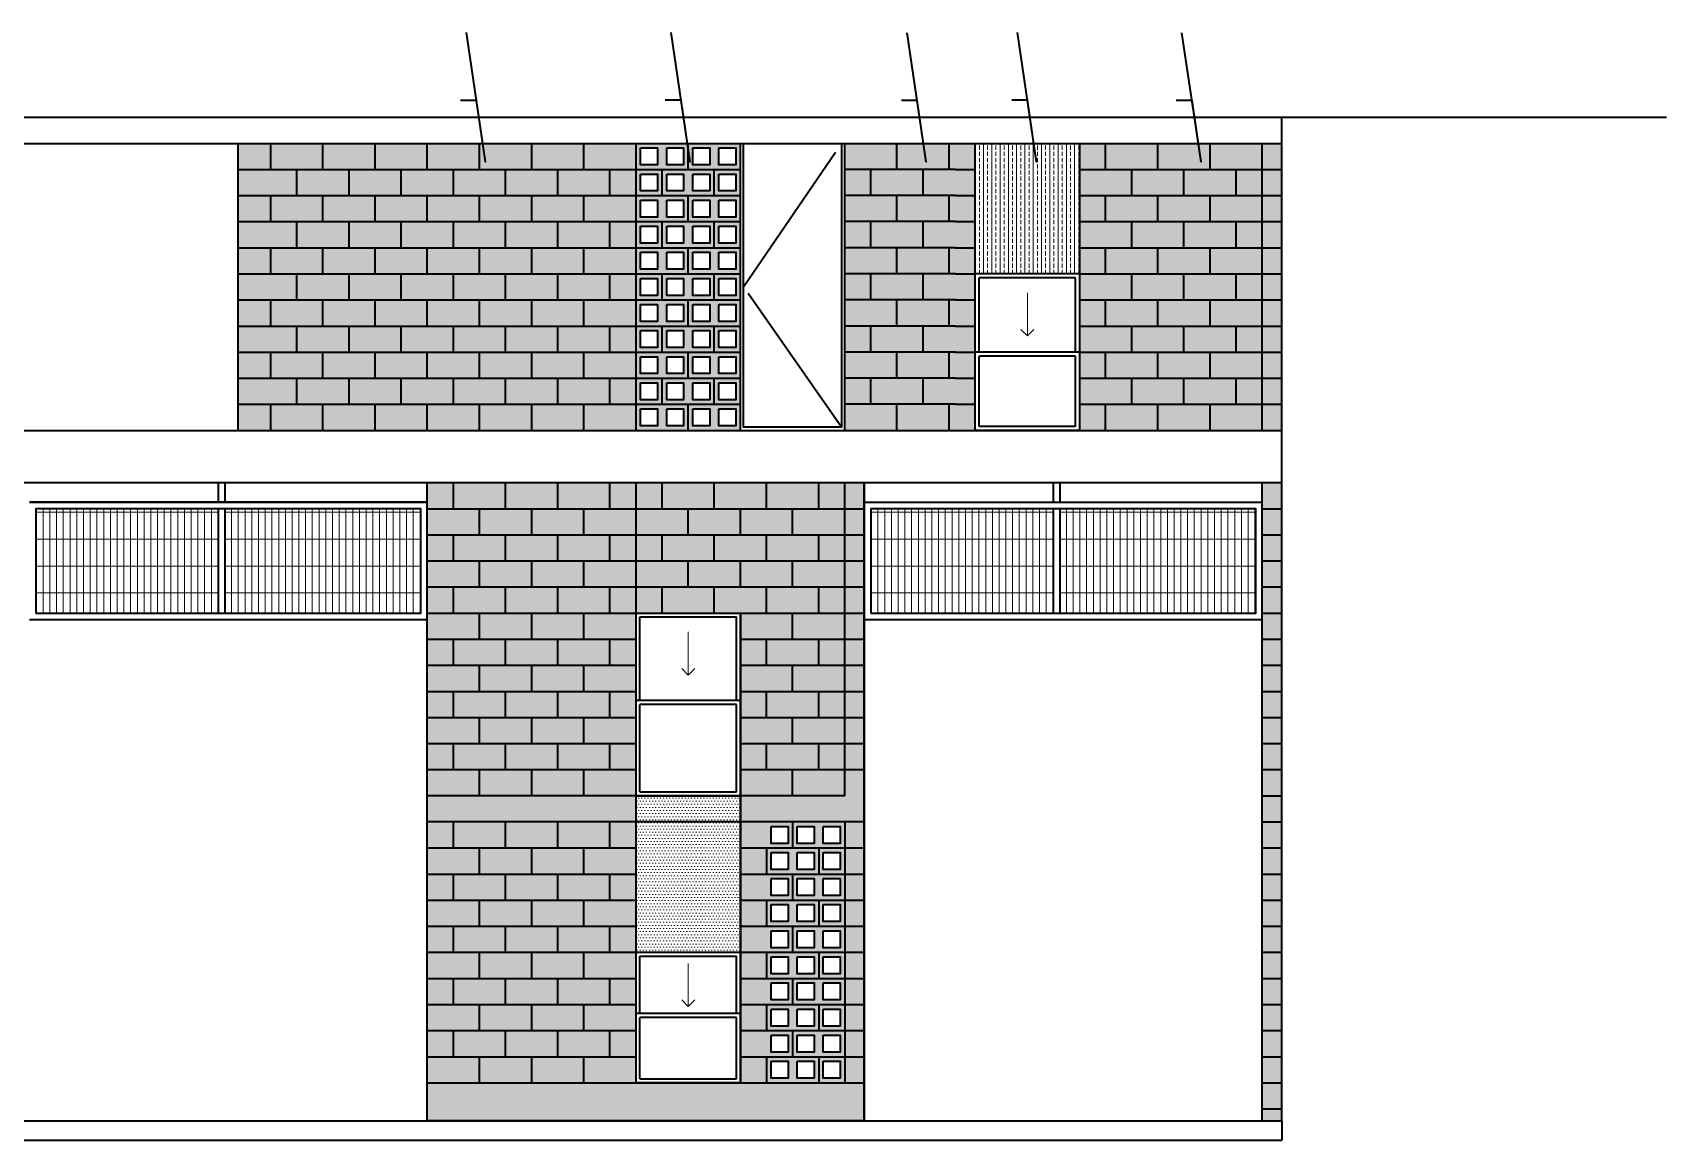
# Model space of a CAD drawing. Header units: metres. Extents: x -255 to -21, y -639 to -244.
# Drawn here: x -33.77 to -21.25, y -267.94 to -259.45 of the extents above; entities that cross this region are included whole.
import ezdxf

# ---------------------------------------------------------------- set-up
doc = ezdxf.new("R2010")
doc.units = ezdxf.units.M
doc.header["$LTSCALE"] = 5
doc.header["$MEASUREMENT"] = 0
doc.linetypes.add('HIDDEN', pattern=[0.375, 0.25, -0.125])
doc.layers.get('0').update_dxf_attribs({"color": 30})
for name, color, linetype, lineweight in [('A-ANNO-NOTE', 7, 'Continuous', 35), ('A-ELEV-MBE1', 7, 'Continuous', 35), ('A-ELEV-OVHD', 3, 'HIDDEN', 18), ('A-ELEV-PATT', 8, 'Continuous', 18), ('A-SECT-MCUT', 7, 'Continuous', 35)]:
    doc.layers.add(name, color=color, linetype=linetype, lineweight=lineweight)
doc.styles.add('E-ROMANS', font='romans.shx', dxfattribs={"width": 0.8})
doc.dimstyles.new('E-0200_TICK_12', dxfattribs={"dimscale": 0.001, "dimtxt": 240, "dimasz": 240, "dimexe": 120, "dimexo": 80, "dimgap": 120, "dimtad": 0, "dimzin": 0, "dimdsep": 46, "dimtxsty": 'E-ROMANS', "dimblk": 'OBLIQUE', "dimcen": 120, "dimclrd": 256, "dimclre": 256, "dimclrt": 256, "dimadec": 0, "dimazin": 0, "dimtfac": 1, "dimtmove": 1, "dimatfit": 3, "dimldrblk": 'OPEN90', "dimfxl": 1, "dimtfill": 1, "dimtolj": 1, "dimtzin": 0, "dimlwd": -1, "dimarcsym": 0})
pattern_1 = [(270, (6.4, 0), (0.05159375, -9e-18), []), (0, (6.4, 0), (5e-17, 0.206375), [])]
pattern_2 = [(270, (12.8, 0), (0.05159375, -9e-18), []), (0, (12.8, 0), (5e-17, 0.206375), [])]
pattern_3 = [(180, (0, 0), (-0.01984375, -0.0396875), [0, -0.0396875])]

# ---------------------------------------------------------------- blocks, each defined once
blk = doc.blocks.new('_Oblique')
at = {"color": 0, "linetype": 'ByBlock', "lineweight": -2}
blk.add_line((-0.5, -0.5), (0.5, 0.5), dxfattribs=at)

msp = doc.modelspace()

# ---------------------------------------------------------------- hatches: boundary and pattern name
at = {"layer": 'A-ELEV-PATT'}
h = msp.add_hatch(dxfattribs=at)
h.set_pattern_fill('DOTS', color=256, scale=0.025, style=0)
h.set_pattern_definition(pattern_3)
h.paths.add_polyline_path([(-28.343, -262.501), (-28.343, -260.301), (-32.193, -260.301), (-32.193, -262.501)])
h.paths.add_polyline_path([(-29.108, -261.866), (-29.108, -261.736), (-28.978, -261.736), (-28.978, -261.866)], flags=16)
h.paths.add_polyline_path([(-29.108, -261.936), (-28.978, -261.936), (-28.978, -262.066), (-29.108, -262.066)], flags=16)
h.paths.add_polyline_path([(-29.108, -261.666), (-29.108, -261.536), (-28.978, -261.536), (-28.978, -261.666)], flags=16)
h.paths.add_polyline_path([(-29.108, -262.136), (-28.978, -262.136), (-28.978, -262.266), (-29.108, -262.266)], flags=16)
h.paths.add_polyline_path([(-29.108, -261.466), (-29.108, -261.336), (-28.978, -261.336), (-28.978, -261.466)], flags=16)
h.paths.add_polyline_path([(-29.108, -262.336), (-28.978, -262.336), (-28.978, -262.466), (-29.108, -262.466)], flags=16)
h.paths.add_polyline_path([(-28.908, -261.866), (-28.908, -261.736), (-28.778, -261.736), (-28.778, -261.866)], flags=16)
h.paths.add_polyline_path([(-28.908, -261.936), (-28.778, -261.936), (-28.778, -262.066), (-28.908, -262.066)], flags=16)
h.paths.add_polyline_path([(-28.908, -261.666), (-28.908, -261.536), (-28.778, -261.536), (-28.778, -261.666)], flags=16)
h.paths.add_polyline_path([(-29.108, -261.266), (-29.108, -261.136), (-28.978, -261.136), (-28.978, -261.266)], flags=16)
h.paths.add_polyline_path([(-28.908, -262.136), (-28.778, -262.136), (-28.778, -262.266), (-28.908, -262.266)], flags=16)
h.paths.add_polyline_path([(-28.908, -261.466), (-28.908, -261.336), (-28.778, -261.336), (-28.778, -261.466)], flags=16)
h.paths.add_polyline_path([(-28.908, -262.336), (-28.778, -262.336), (-28.778, -262.466), (-28.908, -262.466)], flags=16)
h.paths.add_polyline_path([(-29.108, -261.066), (-29.108, -260.936), (-28.978, -260.936), (-28.978, -261.066)], flags=16)
h.paths.add_polyline_path([(-28.908, -261.266), (-28.908, -261.136), (-28.778, -261.136), (-28.778, -261.266)], flags=16)
h.paths.add_polyline_path([(-28.708, -261.866), (-28.708, -261.736), (-28.578, -261.736), (-28.578, -261.866)], flags=16)
h.paths.add_polyline_path([(-28.708, -261.936), (-28.578, -261.936), (-28.578, -262.066), (-28.708, -262.066)], flags=16)
h.paths.add_polyline_path([(-28.708, -261.666), (-28.708, -261.536), (-28.578, -261.536), (-28.578, -261.666)], flags=16)
h.paths.add_polyline_path([(-28.708, -262.136), (-28.578, -262.136), (-28.578, -262.266), (-28.708, -262.266)], flags=16)
h.paths.add_polyline_path([(-28.708, -261.466), (-28.708, -261.336), (-28.578, -261.336), (-28.578, -261.466)], flags=16)
h.paths.add_polyline_path([(-28.708, -262.336), (-28.578, -262.336), (-28.578, -262.466), (-28.708, -262.466)], flags=16)
h.paths.add_polyline_path([(-28.908, -261.066), (-28.908, -260.936), (-28.778, -260.936), (-28.778, -261.066)], flags=16)
h.paths.add_polyline_path([(-29.108, -260.866), (-29.108, -260.736), (-28.978, -260.736), (-28.978, -260.866)], flags=16)
h.paths.add_polyline_path([(-28.708, -261.266), (-28.708, -261.136), (-28.578, -261.136), (-28.578, -261.266)], flags=16)
h.paths.add_polyline_path([(-28.508, -261.866), (-28.508, -261.736), (-28.378, -261.736), (-28.378, -261.866)], flags=16)
h.paths.add_polyline_path([(-28.508, -261.936), (-28.378, -261.936), (-28.378, -262.066), (-28.508, -262.066)], flags=16)
h.paths.add_polyline_path([(-28.508, -261.666), (-28.508, -261.536), (-28.378, -261.536), (-28.378, -261.666)], flags=16)
h.paths.add_polyline_path([(-28.508, -262.136), (-28.378, -262.136), (-28.378, -262.266), (-28.508, -262.266)], flags=16)
h.paths.add_polyline_path([(-28.908, -260.866), (-28.908, -260.736), (-28.778, -260.736), (-28.778, -260.866)], flags=16)
h.paths.add_polyline_path([(-28.508, -261.466), (-28.508, -261.336), (-28.378, -261.336), (-28.378, -261.466)], flags=16)
h.paths.add_polyline_path([(-28.708, -261.066), (-28.708, -260.936), (-28.578, -260.936), (-28.578, -261.066)], flags=16)
h.paths.add_polyline_path([(-28.508, -262.336), (-28.378, -262.336), (-28.378, -262.466), (-28.508, -262.466)], flags=16)
h.paths.add_polyline_path([(-29.108, -260.666), (-29.108, -260.536), (-28.978, -260.536), (-28.978, -260.666)], flags=16)
h.paths.add_polyline_path([(-28.508, -261.266), (-28.508, -261.136), (-28.378, -261.136), (-28.378, -261.266)], flags=16)
h.paths.add_polyline_path([(-28.708, -260.866), (-28.708, -260.736), (-28.578, -260.736), (-28.578, -260.866)], flags=16)
h.paths.add_polyline_path([(-28.908, -260.666), (-28.908, -260.536), (-28.778, -260.536), (-28.778, -260.666)], flags=16)
h.paths.add_polyline_path([(-28.508, -261.066), (-28.508, -260.936), (-28.378, -260.936), (-28.378, -261.066)], flags=16)
h.paths.add_polyline_path([(-29.108, -260.466), (-29.108, -260.336), (-28.978, -260.336), (-28.978, -260.466)], flags=16)
h.paths.add_polyline_path([(-28.708, -260.666), (-28.708, -260.536), (-28.578, -260.536), (-28.578, -260.666)], flags=16)
h.paths.add_polyline_path([(-28.508, -260.866), (-28.508, -260.736), (-28.378, -260.736), (-28.378, -260.866)], flags=16)
h.paths.add_polyline_path([(-28.908, -260.466), (-28.908, -260.336), (-28.778, -260.336), (-28.778, -260.466)], flags=16)
h.paths.add_polyline_path([(-28.508, -260.666), (-28.508, -260.536), (-28.378, -260.536), (-28.378, -260.666)], flags=16)
h.paths.add_polyline_path([(-28.708, -260.466), (-28.708, -260.336), (-28.578, -260.336), (-28.578, -260.466)], flags=16)
h.paths.add_polyline_path([(-28.508, -260.466), (-28.508, -260.336), (-28.378, -260.336), (-28.378, -260.466)], flags=16)
h = msp.add_hatch(dxfattribs=at)
h.set_pattern_fill('DOTS', color=256, scale=0.025, style=0)
h.set_pattern_definition(pattern_3)
h.paths.add_polyline_path([(-25.743, -262.501), (-24.193, -262.501), (-24.193, -260.301), (-25.743, -260.301)])
h.paths.add_polyline_path([(-27.543, -262.501), (-26.543, -262.501), (-26.543, -260.301), (-27.543, -260.301)])
h = msp.add_hatch(dxfattribs=at)
h.set_pattern_fill('BRASS', color=256, scale=0.01, angle=90, style=0)
h.set_pattern_definition([(270, (0, 0), (0.0635, -1e-17), []), (270, (0.03175, -6e-18), (0.0635, -1e-17), [0.03175, -0.015875])])
h.paths.add_polyline_path([(-26.543, -261.301), (-25.743, -261.301), (-25.743, -260.301), (-26.543, -260.301)])
h = msp.add_hatch(dxfattribs=at)
h.set_pattern_fill('DOTS', color=256, scale=0.025, style=0)
h.set_pattern_definition(pattern_3)
h.paths.add_polyline_path([(-30.743, -267.792), (-27.393, -267.792), (-27.393, -262.901), (-30.743, -262.901)])
h.paths.add_polyline_path([(-29.143, -263.901), (-28.343, -263.901), (-28.343, -267.501), (-29.143, -267.501)], flags=16)
h.paths.add_polyline_path([(-28.108, -265.736), (-27.978, -265.736), (-27.978, -265.866), (-28.108, -265.866)], flags=16)
h.paths.add_polyline_path([(-28.108, -265.666), (-28.108, -265.536), (-27.978, -265.536), (-27.978, -265.666)], flags=16)
h.paths.add_polyline_path([(-28.108, -265.936), (-27.978, -265.936), (-27.978, -266.066), (-28.108, -266.066)], flags=16)
h.paths.add_polyline_path([(-28.108, -266.136), (-27.978, -266.136), (-27.978, -266.266), (-28.108, -266.266)], flags=16)
h.paths.add_polyline_path([(-28.108, -266.336), (-27.978, -266.336), (-27.978, -266.466), (-28.108, -266.466)], flags=16)
h.paths.add_polyline_path([(-28.108, -266.536), (-27.978, -266.536), (-27.978, -266.666), (-28.108, -266.666)], flags=16)
h.paths.add_polyline_path([(-27.908, -265.736), (-27.778, -265.736), (-27.778, -265.866), (-27.908, -265.866)], flags=16)
h.paths.add_polyline_path([(-27.908, -265.666), (-27.908, -265.536), (-27.778, -265.536), (-27.778, -265.666)], flags=16)
h.paths.add_polyline_path([(-27.908, -265.936), (-27.778, -265.936), (-27.778, -266.066), (-27.908, -266.066)], flags=16)
h.paths.add_polyline_path([(-27.908, -266.136), (-27.778, -266.136), (-27.778, -266.266), (-27.908, -266.266)], flags=16)
h.paths.add_polyline_path([(-28.108, -266.736), (-27.978, -266.736), (-27.978, -266.866), (-28.108, -266.866)], flags=16)
h.paths.add_polyline_path([(-27.908, -266.336), (-27.778, -266.336), (-27.778, -266.466), (-27.908, -266.466)], flags=16)
h.paths.add_polyline_path([(-27.908, -266.536), (-27.778, -266.536), (-27.778, -266.666), (-27.908, -266.666)], flags=16)
h.paths.add_polyline_path([(-28.108, -266.936), (-27.978, -266.936), (-27.978, -267.066), (-28.108, -267.066)], flags=16)
h.paths.add_polyline_path([(-27.708, -265.736), (-27.578, -265.736), (-27.578, -265.866), (-27.708, -265.866)], flags=16)
h.paths.add_polyline_path([(-27.708, -265.666), (-27.708, -265.536), (-27.578, -265.536), (-27.578, -265.666)], flags=16)
h.paths.add_polyline_path([(-27.708, -265.936), (-27.578, -265.936), (-27.578, -266.066), (-27.708, -266.066)], flags=16)
h.paths.add_polyline_path([(-27.908, -266.736), (-27.778, -266.736), (-27.778, -266.866), (-27.908, -266.866)], flags=16)
h.paths.add_polyline_path([(-27.708, -266.136), (-27.578, -266.136), (-27.578, -266.266), (-27.708, -266.266)], flags=16)
h.paths.add_polyline_path([(-28.108, -267.136), (-27.978, -267.136), (-27.978, -267.266), (-28.108, -267.266)], flags=16)
h.paths.add_polyline_path([(-27.708, -266.336), (-27.578, -266.336), (-27.578, -266.466), (-27.708, -266.466)], flags=16)
h.paths.add_polyline_path([(-27.908, -266.936), (-27.778, -266.936), (-27.778, -267.066), (-27.908, -267.066)], flags=16)
h.paths.add_polyline_path([(-27.708, -266.536), (-27.578, -266.536), (-27.578, -266.666), (-27.708, -266.666)], flags=16)
h.paths.add_polyline_path([(-28.108, -267.336), (-27.978, -267.336), (-27.978, -267.466), (-28.108, -267.466)], flags=16)
h.paths.add_polyline_path([(-27.708, -266.736), (-27.578, -266.736), (-27.578, -266.866), (-27.708, -266.866)], flags=16)
h.paths.add_polyline_path([(-27.908, -267.136), (-27.778, -267.136), (-27.778, -267.266), (-27.908, -267.266)], flags=16)
h.paths.add_polyline_path([(-27.708, -266.936), (-27.578, -266.936), (-27.578, -267.066), (-27.708, -267.066)], flags=16)
h.paths.add_polyline_path([(-27.908, -267.336), (-27.778, -267.336), (-27.778, -267.466), (-27.908, -267.466)], flags=16)
h.paths.add_polyline_path([(-27.708, -267.136), (-27.578, -267.136), (-27.578, -267.266), (-27.708, -267.266)], flags=16)
h.paths.add_polyline_path([(-27.708, -267.336), (-27.578, -267.336), (-27.578, -267.466), (-27.708, -267.466)], flags=16)
h = msp.add_hatch(dxfattribs=at)
h.set_pattern_fill('DOTS', color=256, scale=0.025, style=0)
h.set_pattern_definition(pattern_3)
h.paths.add_polyline_path([(-24.343, -267.501), (-24.193, -267.501), (-24.193, -262.901), (-24.343, -262.901)])
h.paths.add_polyline_path([(-24.343, -267.792), (-24.193, -267.792), (-24.193, -267.501), (-24.343, -267.501)])
h = msp.add_hatch(dxfattribs=at)
h.set_pattern_fill('GRATE', color=256, scale=0.065, angle=90, style=0)
h.set_pattern_definition(pattern_1)
h.paths.add_polyline_path([(-33.743, -263.901), (-32.343, -263.901), (-32.343, -263.101), (-33.743, -263.101)])
h = msp.add_hatch(dxfattribs=at)
h.set_pattern_fill('GRATE', color=256, scale=0.065, angle=90, style=0)
h.set_pattern_definition(pattern_1)
h.paths.add_polyline_path([(-30.793, -263.101), (-32.293, -263.101), (-32.293, -263.901), (-30.793, -263.901)])
h = msp.add_hatch(dxfattribs=at)
h.set_pattern_fill('GRATE', color=256, scale=0.065, angle=90, style=0)
h.set_pattern_definition(pattern_2)
h.paths.add_polyline_path([(-27.343, -263.901), (-25.943, -263.901), (-25.943, -263.101), (-27.343, -263.101)])
h = msp.add_hatch(dxfattribs=at)
h.set_pattern_fill('GRATE', color=256, scale=0.065, angle=90, style=0)
h.set_pattern_definition(pattern_2)
h.paths.add_polyline_path([(-24.393, -263.101), (-25.893, -263.101), (-25.893, -263.901), (-24.393, -263.901)])
h = msp.add_hatch(dxfattribs=at)
h.set_pattern_fill('DOTS', color=256, scale=0.015, style=0)
h.set_pattern_definition([(180, (0, 0), (-0.01190625, -0.0238125), [0, -0.0238125])])
h.paths.add_polyline_path([(-29.143, -266.501), (-28.343, -266.501), (-28.343, -265.301), (-29.143, -265.301)])

# ---------------------------------------------------------------- linework, layer by layer
at = {"layer": 'A-ELEV-MBE1'}
for p, q in [((-24.193, -267.792), (-24.193, -260.101)), ((-37.143, -260.301), (-24.193, -260.301)), ((-32.193, -262.501), (-32.193, -260.301)), ((-31.943, -260.501), (-31.943, -260.301)), ((-31.543, -260.501), (-31.543, -260.301)), ((-31.143, -260.501), (-31.143, -260.301)), ((-30.743, -260.501), (-30.743, -260.301)), ((-30.343, -260.501), (-30.343, -260.301)), ((-29.943, -260.501), (-29.943, -260.301)), ((-29.543, -260.501), (-29.543, -260.301)), ((-29.143, -262.501), (-29.143, -260.301)), ((-29.143, -260.501), (-29.143, -260.301)), ((-28.743, -260.501), (-28.743, -260.301)), ((-28.343, -262.501), (-28.343, -260.301)), ((-27.543, -262.501), (-27.543, -260.301)), ((-27.143, -260.501), (-27.143, -260.301)), ((-26.743, -260.501), (-26.743, -260.301)), ((-26.543, -262.501), (-26.543, -260.301)), ((-26.543, -262.501), (-26.543, -260.301)), ((-25.743, -260.301), (-25.743, -262.501)), ((-25.543, -260.501), (-25.543, -260.301)), ((-25.143, -260.501), (-25.143, -260.301)), ((-24.743, -260.501), (-24.743, -260.301)), ((-24.343, -262.501), (-24.343, -260.301)), ((-32.193, -260.501), (-29.143, -260.501)), ((-31.743, -260.701), (-31.743, -260.501)), ((-31.343, -260.701), (-31.343, -260.501)), ((-30.943, -260.701), (-30.943, -260.501)), ((-30.543, -260.701), (-30.543, -260.501)), ((-30.143, -260.701), (-30.143, -260.501)), ((-29.743, -260.701), (-29.743, -260.501)), ((-29.343, -260.701), (-29.343, -260.501)), ((-29.143, -260.501), (-28.343, -260.501)), ((-28.943, -260.701), (-28.943, -260.501)), ((-28.543, -260.701), (-28.543, -260.501)), ((-26.693, -260.501), (-27.543, -260.501)), ((-27.343, -260.701), (-27.343, -260.501)), ((-26.943, -260.701), (-26.943, -260.501)), ((-26.693, -260.501), (-26.543, -260.501)), ((-25.743, -260.501), (-24.193, -260.501)), ((-25.343, -260.701), (-25.343, -260.501)), ((-24.943, -260.701), (-24.943, -260.501)), ((-24.543, -260.701), (-24.543, -260.501)), ((-32.193, -260.701), (-29.143, -260.701)), ((-31.943, -260.901), (-31.943, -260.701)), ((-31.543, -260.901), (-31.543, -260.701)), ((-31.143, -260.901), (-31.143, -260.701)), ((-30.743, -260.901), (-30.743, -260.701)), ((-30.343, -260.901), (-30.343, -260.701)), ((-29.943, -260.901), (-29.943, -260.701)), ((-29.543, -260.901), (-29.543, -260.701)), ((-29.143, -260.701), (-28.343, -260.701)), ((-29.143, -260.901), (-29.143, -260.701)), ((-28.743, -260.901), (-28.743, -260.701)), ((-26.693, -260.701), (-27.543, -260.701)), ((-27.143, -260.901), (-27.143, -260.701)), ((-26.743, -260.901), (-26.743, -260.701)), ((-26.693, -260.701), (-26.543, -260.701)), ((-25.743, -260.701), (-24.193, -260.701)), ((-25.543, -260.901), (-25.543, -260.701)), ((-25.143, -260.901), (-25.143, -260.701)), ((-24.743, -260.901), (-24.743, -260.701)), ((-32.193, -260.901), (-29.143, -260.901)), ((-31.743, -261.101), (-31.743, -260.901)), ((-31.343, -261.101), (-31.343, -260.901)), ((-30.943, -261.101), (-30.943, -260.901)), ((-30.543, -261.101), (-30.543, -260.901)), ((-30.143, -261.101), (-30.143, -260.901)), ((-29.743, -261.101), (-29.743, -260.901)), ((-29.343, -261.101), (-29.343, -260.901)), ((-29.143, -260.901), (-28.343, -260.901)), ((-28.943, -261.101), (-28.943, -260.901)), ((-28.543, -261.101), (-28.543, -260.901)), ((-26.693, -260.901), (-27.543, -260.901)), ((-27.343, -261.101), (-27.343, -260.901)), ((-26.943, -261.101), (-26.943, -260.901)), ((-26.693, -260.901), (-26.543, -260.901)), ((-25.743, -260.901), (-24.193, -260.901)), ((-25.343, -261.101), (-25.343, -260.901)), ((-24.943, -261.101), (-24.943, -260.901)), ((-24.543, -261.101), (-24.543, -260.901)), ((-32.193, -261.101), (-29.143, -261.101)), ((-31.943, -261.301), (-31.943, -261.101)), ((-31.543, -261.301), (-31.543, -261.101)), ((-31.143, -261.301), (-31.143, -261.101)), ((-30.743, -261.301), (-30.743, -261.101)), ((-30.343, -261.301), (-30.343, -261.101)), ((-29.943, -261.301), (-29.943, -261.101)), ((-29.543, -261.301), (-29.543, -261.101)), ((-29.143, -261.101), (-28.343, -261.101)), ((-29.143, -261.301), (-29.143, -261.101)), ((-28.743, -261.301), (-28.743, -261.101)), ((-26.693, -261.101), (-27.543, -261.101)), ((-27.143, -261.301), (-27.143, -261.101)), ((-26.743, -261.301), (-26.743, -261.101)), ((-26.693, -261.101), (-26.543, -261.101)), ((-25.743, -261.101), (-24.193, -261.101)), ((-25.543, -261.301), (-25.543, -261.101)), ((-25.143, -261.301), (-25.143, -261.101)), ((-24.743, -261.301), (-24.743, -261.101)), ((-32.193, -261.301), (-29.143, -261.301)), ((-31.743, -261.501), (-31.743, -261.301)), ((-31.343, -261.501), (-31.343, -261.301)), ((-30.943, -261.501), (-30.943, -261.301)), ((-30.543, -261.501), (-30.543, -261.301)), ((-30.143, -261.501), (-30.143, -261.301)), ((-29.743, -261.501), (-29.743, -261.301)), ((-29.343, -261.501), (-29.343, -261.301)), ((-29.143, -261.301), (-28.343, -261.301)), ((-28.943, -261.501), (-28.943, -261.301)), ((-28.543, -261.501), (-28.543, -261.301)), ((-26.693, -261.301), (-27.543, -261.301)), ((-27.343, -261.501), (-27.343, -261.301)), ((-26.943, -261.501), (-26.943, -261.301)), ((-26.693, -261.301), (-26.543, -261.301)), ((-25.743, -261.301), (-26.543, -261.301)), ((-25.773, -261.331), (-26.513, -261.331)), ((-26.513, -261.901), (-26.513, -261.331)), ((-25.773, -261.901), (-25.773, -261.331)), ((-25.743, -261.301), (-24.193, -261.301)), ((-25.343, -261.501), (-25.343, -261.301)), ((-24.943, -261.501), (-24.943, -261.301)), ((-24.543, -261.501), (-24.543, -261.301)), ((-32.193, -261.501), (-29.143, -261.501)), ((-31.943, -261.701), (-31.943, -261.501)), ((-31.543, -261.701), (-31.543, -261.501)), ((-31.143, -261.701), (-31.143, -261.501)), ((-30.743, -261.701), (-30.743, -261.501)), ((-30.343, -261.701), (-30.343, -261.501)), ((-29.943, -261.701), (-29.943, -261.501)), ((-29.543, -261.701), (-29.543, -261.501)), ((-29.143, -261.501), (-28.343, -261.501)), ((-29.143, -261.701), (-29.143, -261.501)), ((-28.743, -261.701), (-28.743, -261.501)), ((-26.693, -261.501), (-27.543, -261.501)), ((-27.143, -261.701), (-27.143, -261.501)), ((-26.743, -261.701), (-26.743, -261.501)), ((-26.693, -261.501), (-26.543, -261.501)), ((-25.743, -261.501), (-24.193, -261.501)), ((-25.543, -261.701), (-25.543, -261.501)), ((-25.143, -261.701), (-25.143, -261.501)), ((-24.743, -261.701), (-24.743, -261.501)), ((-32.193, -261.701), (-29.143, -261.701)), ((-31.743, -261.901), (-31.743, -261.701)), ((-31.343, -261.901), (-31.343, -261.701)), ((-30.943, -261.901), (-30.943, -261.701)), ((-30.543, -261.901), (-30.543, -261.701)), ((-30.143, -261.901), (-30.143, -261.701)), ((-29.743, -261.901), (-29.743, -261.701)), ((-29.343, -261.901), (-29.343, -261.701)), ((-29.143, -261.701), (-28.343, -261.701)), ((-28.943, -261.901), (-28.943, -261.701)), ((-28.543, -261.901), (-28.543, -261.701)), ((-26.693, -261.701), (-27.543, -261.701)), ((-27.343, -261.901), (-27.343, -261.701)), ((-26.943, -261.901), (-26.943, -261.701)), ((-26.693, -261.701), (-26.543, -261.701)), ((-25.743, -261.701), (-24.193, -261.701)), ((-25.343, -261.901), (-25.343, -261.701)), ((-24.943, -261.901), (-24.943, -261.701)), ((-24.543, -261.901), (-24.543, -261.701)), ((-32.193, -261.901), (-29.143, -261.901)), ((-31.943, -262.101), (-31.943, -261.901)), ((-31.543, -262.101), (-31.543, -261.901)), ((-31.143, -262.101), (-31.143, -261.901)), ((-30.743, -262.101), (-30.743, -261.901)), ((-30.343, -262.101), (-30.343, -261.901)), ((-29.943, -262.101), (-29.943, -261.901)), ((-29.543, -262.101), (-29.543, -261.901)), ((-29.143, -261.901), (-28.343, -261.901)), ((-29.143, -262.101), (-29.143, -261.901)), ((-28.743, -262.101), (-28.743, -261.901)), ((-26.693, -261.901), (-27.543, -261.901)), ((-27.143, -262.101), (-27.143, -261.901)), ((-26.743, -262.101), (-26.743, -261.901)), ((-26.693, -261.901), (-26.543, -261.901)), ((-26.513, -262.471), (-26.513, -261.931)), ((-25.773, -262.471), (-25.773, -261.931)), ((-25.743, -261.901), (-24.193, -261.901)), ((-25.543, -262.101), (-25.543, -261.901)), ((-25.143, -262.101), (-25.143, -261.901)), ((-24.743, -262.101), (-24.743, -261.901)), ((-32.193, -262.101), (-29.143, -262.101)), ((-31.743, -262.301), (-31.743, -262.101)), ((-31.343, -262.301), (-31.343, -262.101)), ((-30.943, -262.301), (-30.943, -262.101)), ((-30.543, -262.301), (-30.543, -262.101)), ((-30.143, -262.301), (-30.143, -262.101)), ((-29.743, -262.301), (-29.743, -262.101)), ((-29.343, -262.301), (-29.343, -262.101)), ((-29.143, -262.101), (-28.343, -262.101)), ((-28.943, -262.301), (-28.943, -262.101)), ((-28.543, -262.301), (-28.543, -262.101)), ((-26.693, -262.101), (-27.543, -262.101)), ((-27.343, -262.301), (-27.343, -262.101)), ((-26.943, -262.301), (-26.943, -262.101)), ((-26.693, -262.101), (-26.543, -262.101)), ((-25.743, -262.101), (-24.193, -262.101)), ((-25.343, -262.301), (-25.343, -262.101)), ((-24.943, -262.301), (-24.943, -262.101)), ((-24.543, -262.301), (-24.543, -262.101)), ((-32.193, -262.301), (-29.143, -262.301)), ((-31.943, -262.501), (-31.943, -262.301)), ((-31.543, -262.501), (-31.543, -262.301)), ((-31.143, -262.501), (-31.143, -262.301)), ((-30.743, -262.501), (-30.743, -262.301)), ((-30.343, -262.501), (-30.343, -262.301)), ((-29.943, -262.501), (-29.943, -262.301)), ((-29.543, -262.501), (-29.543, -262.301)), ((-29.143, -262.301), (-28.343, -262.301)), ((-29.143, -262.501), (-29.143, -262.301)), ((-28.743, -262.501), (-28.743, -262.301)), ((-26.693, -262.301), (-27.543, -262.301)), ((-27.143, -262.501), (-27.143, -262.301)), ((-26.743, -262.501), (-26.743, -262.301)), ((-26.693, -262.301), (-26.543, -262.301)), ((-25.743, -262.301), (-24.193, -262.301)), ((-25.543, -262.501), (-25.543, -262.301)), ((-25.143, -262.501), (-25.143, -262.301)), ((-24.743, -262.501), (-24.743, -262.301)), ((-25.773, -262.471), (-26.513, -262.471)), ((-37.143, -262.501), (-24.193, -262.501)), ((-25.743, -262.501), (-26.539, -262.501)), ((-37.143, -262.901), (-30.743, -262.901)), ((-30.743, -262.901), (-24.193, -262.901)), ((-30.743, -267.792), (-30.743, -262.901)), ((-30.543, -263.101), (-30.543, -262.901)), ((-30.143, -263.101), (-30.143, -262.901)), ((-29.743, -263.101), (-29.743, -262.901)), ((-29.343, -263.101), (-29.343, -262.901)), ((-29.143, -263.901), (-29.143, -262.901)), ((-28.943, -263.101), (-28.943, -262.901)), ((-28.543, -263.101), (-28.543, -262.901)), ((-28.143, -263.101), (-28.143, -262.901)), ((-27.743, -263.101), (-27.743, -262.901)), ((-27.543, -265.101), (-27.543, -262.901)), ((-27.393, -267.792), (-27.393, -262.901)), ((-24.343, -267.792), (-24.343, -262.901)), ((-33.793, -263.051), (-30.743, -263.051)), ((-30.743, -263.051), (-33.793, -263.051)), ((-30.743, -263.101), (-29.143, -263.101)), ((-30.343, -263.301), (-30.343, -263.101)), ((-29.943, -263.301), (-29.943, -263.101)), ((-29.543, -263.301), (-29.543, -263.101)), ((-29.143, -263.101), (-27.543, -263.101)), ((-28.743, -263.301), (-28.743, -263.101)), ((-28.343, -263.301), (-28.343, -263.101)), ((-27.943, -263.301), (-27.943, -263.101)), ((-27.543, -263.101), (-27.393, -263.101)), ((-27.393, -263.051), (-24.343, -263.051)), ((-24.343, -263.101), (-24.193, -263.101)), ((-30.743, -263.301), (-29.143, -263.301)), ((-30.543, -263.501), (-30.543, -263.301)), ((-30.143, -263.501), (-30.143, -263.301)), ((-29.743, -263.501), (-29.743, -263.301)), ((-29.343, -263.501), (-29.343, -263.301)), ((-29.143, -263.301), (-27.543, -263.301)), ((-28.943, -263.501), (-28.943, -263.301)), ((-28.543, -263.501), (-28.543, -263.301)), ((-28.143, -263.501), (-28.143, -263.301)), ((-27.743, -263.501), (-27.743, -263.301)), ((-27.543, -263.301), (-27.393, -263.301)), ((-24.343, -263.301), (-24.193, -263.301)), ((-30.743, -263.501), (-29.143, -263.501)), ((-30.343, -263.701), (-30.343, -263.501)), ((-29.943, -263.701), (-29.943, -263.501)), ((-29.543, -263.701), (-29.543, -263.501)), ((-29.143, -263.501), (-27.543, -263.501)), ((-28.743, -263.701), (-28.743, -263.501)), ((-28.343, -263.701), (-28.343, -263.501)), ((-27.943, -263.701), (-27.943, -263.501)), ((-27.543, -263.501), (-27.393, -263.501)), ((-24.343, -263.501), (-24.193, -263.501)), ((-30.743, -263.701), (-29.143, -263.701)), ((-30.543, -263.901), (-30.543, -263.701)), ((-30.143, -263.901), (-30.143, -263.701)), ((-29.743, -263.901), (-29.743, -263.701)), ((-29.343, -263.901), (-29.343, -263.701)), ((-29.143, -263.701), (-27.543, -263.701)), ((-28.943, -263.901), (-28.943, -263.701)), ((-28.543, -263.901), (-28.543, -263.701)), ((-28.143, -263.901), (-28.143, -263.701)), ((-27.743, -263.901), (-27.743, -263.701)), ((-27.543, -263.701), (-27.393, -263.701)), ((-24.343, -263.701), (-24.193, -263.701)), ((-33.793, -263.951), (-30.743, -263.951)), ((-30.743, -263.901), (-29.143, -263.901)), ((-30.343, -264.101), (-30.343, -263.901)), ((-29.943, -264.101), (-29.943, -263.901)), ((-29.543, -264.101), (-29.543, -263.901)), ((-29.143, -263.901), (-28.343, -263.901)), ((-29.143, -265.301), (-29.143, -263.901)), ((-29.113, -263.931), (-28.373, -263.931)), ((-29.113, -264.571), (-29.113, -263.931)), ((-28.373, -264.571), (-28.373, -263.931)), ((-28.343, -263.901), (-27.543, -263.901)), ((-28.343, -265.301), (-28.343, -263.901)), ((-27.943, -264.101), (-27.943, -263.901)), ((-27.543, -263.901), (-27.393, -263.901)), ((-27.393, -263.951), (-24.343, -263.951)), ((-24.343, -263.901), (-24.193, -263.901)), ((-30.743, -264.101), (-29.143, -264.101)), ((-30.543, -264.301), (-30.543, -264.101)), ((-30.143, -264.301), (-30.143, -264.101)), ((-29.743, -264.301), (-29.743, -264.101)), ((-29.343, -264.301), (-29.343, -264.101)), ((-28.343, -264.101), (-27.543, -264.101)), ((-28.143, -264.301), (-28.143, -264.101)), ((-27.743, -264.301), (-27.743, -264.101)), ((-27.543, -264.101), (-27.393, -264.101)), ((-24.343, -264.101), (-24.193, -264.101)), ((-30.743, -264.301), (-29.143, -264.301)), ((-30.343, -264.501), (-30.343, -264.301)), ((-29.943, -264.501), (-29.943, -264.301)), ((-29.543, -264.501), (-29.543, -264.301)), ((-28.343, -264.301), (-27.543, -264.301)), ((-27.943, -264.501), (-27.943, -264.301)), ((-27.543, -264.301), (-27.393, -264.301)), ((-24.343, -264.301), (-24.193, -264.301)), ((-30.743, -264.501), (-29.143, -264.501)), ((-30.543, -264.701), (-30.543, -264.501)), ((-30.143, -264.701), (-30.143, -264.501)), ((-29.743, -264.701), (-29.743, -264.501)), ((-29.343, -264.701), (-29.343, -264.501)), ((-29.113, -265.271), (-29.113, -264.601)), ((-28.373, -265.271), (-28.373, -264.601)), ((-28.343, -264.501), (-27.543, -264.501)), ((-28.143, -264.701), (-28.143, -264.501)), ((-27.743, -264.701), (-27.743, -264.501)), ((-27.543, -264.501), (-27.393, -264.501)), ((-24.343, -264.501), (-24.193, -264.501)), ((-30.743, -264.701), (-29.143, -264.701)), ((-30.343, -264.901), (-30.343, -264.701)), ((-29.943, -264.901), (-29.943, -264.701)), ((-29.543, -264.901), (-29.543, -264.701)), ((-28.343, -264.701), (-27.543, -264.701)), ((-27.943, -264.901), (-27.943, -264.701)), ((-27.543, -264.701), (-27.393, -264.701)), ((-24.343, -264.701), (-24.193, -264.701)), ((-30.743, -264.901), (-29.143, -264.901)), ((-30.543, -265.101), (-30.543, -264.901)), ((-30.143, -265.101), (-30.143, -264.901)), ((-29.743, -265.101), (-29.743, -264.901)), ((-29.343, -265.101), (-29.343, -264.901)), ((-28.343, -264.901), (-27.543, -264.901)), ((-28.143, -265.101), (-28.143, -264.901)), ((-27.743, -265.101), (-27.743, -264.901)), ((-27.543, -264.901), (-27.393, -264.901)), ((-24.343, -264.901), (-24.193, -264.901)), ((-30.743, -265.101), (-29.143, -265.101)), ((-30.343, -265.301), (-30.343, -265.101)), ((-29.943, -265.301), (-29.943, -265.101)), ((-29.543, -265.301), (-29.543, -265.101)), ((-28.343, -265.101), (-27.543, -265.101)), ((-27.943, -265.301), (-27.943, -265.101)), ((-27.543, -265.301), (-27.543, -265.101)), ((-27.543, -265.101), (-27.393, -265.101)), ((-24.343, -265.101), (-24.193, -265.101)), ((-27.543, -265.301), (-30.743, -265.301)), ((-29.143, -267.501), (-29.143, -265.301)), ((-29.143, -265.301), (-28.343, -265.301)), ((-29.113, -265.271), (-28.373, -265.271)), ((-28.343, -267.501), (-28.343, -265.301)), ((-24.343, -265.301), (-24.193, -265.301)), ((-27.393, -265.501), (-30.743, -265.501)), ((-30.543, -265.701), (-30.543, -265.501)), ((-30.143, -265.701), (-30.143, -265.501)), ((-29.743, -265.701), (-29.743, -265.501)), ((-29.343, -265.701), (-29.343, -265.501)), ((-27.943, -265.501), (-27.943, -265.701)), ((-27.543, -265.501), (-27.543, -267.501)), ((-24.343, -265.501), (-24.193, -265.501)), ((-30.743, -265.701), (-29.143, -265.701)), ((-30.343, -265.901), (-30.343, -265.701)), ((-29.943, -265.901), (-29.943, -265.701)), ((-29.543, -265.901), (-29.543, -265.701)), ((-28.343, -265.701), (-27.543, -265.701)), ((-28.143, -265.701), (-28.143, -265.901)), ((-27.743, -265.701), (-27.743, -265.901)), ((-27.543, -265.701), (-27.393, -265.701)), ((-24.343, -265.701), (-24.193, -265.701)), ((-30.743, -265.901), (-29.143, -265.901)), ((-30.543, -266.101), (-30.543, -265.901)), ((-30.143, -266.101), (-30.143, -265.901)), ((-29.743, -266.101), (-29.743, -265.901)), ((-29.343, -266.101), (-29.343, -265.901)), ((-28.343, -265.901), (-27.543, -265.901)), ((-27.943, -265.901), (-27.943, -266.101)), ((-27.543, -265.901), (-27.393, -265.901)), ((-24.343, -265.901), (-24.193, -265.901)), ((-30.743, -266.101), (-29.143, -266.101)), ((-30.343, -266.301), (-30.343, -266.101)), ((-29.943, -266.301), (-29.943, -266.101)), ((-29.543, -266.301), (-29.543, -266.101)), ((-28.343, -266.101), (-27.543, -266.101)), ((-28.143, -266.101), (-28.143, -266.301)), ((-28.143, -266.101), (-28.143, -266.301)), ((-27.743, -266.101), (-27.743, -266.301)), ((-27.743, -266.101), (-27.743, -266.301)), ((-27.543, -266.101), (-27.393, -266.101)), ((-24.343, -266.101), (-24.193, -266.101)), ((-30.743, -266.301), (-29.143, -266.301)), ((-30.543, -266.501), (-30.543, -266.301)), ((-30.143, -266.501), (-30.143, -266.301)), ((-29.743, -266.501), (-29.743, -266.301)), ((-29.343, -266.501), (-29.343, -266.301)), ((-28.343, -266.301), (-27.543, -266.301)), ((-27.943, -266.301), (-27.943, -266.501)), ((-27.943, -266.301), (-27.943, -266.501)), ((-27.543, -266.301), (-27.393, -266.301)), ((-24.343, -266.301), (-24.193, -266.301)), ((-30.743, -266.501), (-29.143, -266.501)), ((-30.343, -266.701), (-30.343, -266.501)), ((-29.943, -266.701), (-29.943, -266.501)), ((-29.543, -266.701), (-29.543, -266.501)), ((-29.143, -266.501), (-28.343, -266.501)), ((-29.113, -266.531), (-28.373, -266.531)), ((-29.113, -266.971), (-29.113, -266.531)), ((-28.373, -266.971), (-28.373, -266.531)), ((-28.343, -266.501), (-27.543, -266.501)), ((-28.143, -266.501), (-28.143, -266.701)), ((-28.143, -266.501), (-28.143, -266.701)), ((-27.743, -266.501), (-27.743, -266.701)), ((-27.743, -266.501), (-27.743, -266.701)), ((-27.543, -266.501), (-27.393, -266.501)), ((-24.343, -266.501), (-24.193, -266.501)), ((-30.743, -266.701), (-29.143, -266.701)), ((-30.543, -266.901), (-30.543, -266.701)), ((-30.143, -266.901), (-30.143, -266.701)), ((-29.743, -266.901), (-29.743, -266.701)), ((-29.343, -266.901), (-29.343, -266.701)), ((-28.343, -266.701), (-27.543, -266.701)), ((-27.943, -266.701), (-27.943, -266.901)), ((-27.943, -266.701), (-27.943, -266.901)), ((-27.543, -266.701), (-27.393, -266.701)), ((-24.343, -266.701), (-24.193, -266.701)), ((-30.743, -266.901), (-29.143, -266.901)), ((-30.343, -267.101), (-30.343, -266.901)), ((-29.943, -267.101), (-29.943, -266.901)), ((-29.543, -267.101), (-29.543, -266.901)), ((-28.343, -266.901), (-27.543, -266.901)), ((-28.143, -266.901), (-28.143, -267.101)), ((-28.143, -266.901), (-28.143, -267.101)), ((-27.743, -266.901), (-27.743, -267.101)), ((-27.743, -266.901), (-27.743, -267.101)), ((-27.543, -266.901), (-27.393, -266.901)), ((-24.343, -266.901), (-24.193, -266.901)), ((-30.743, -267.101), (-29.143, -267.101)), ((-30.543, -267.301), (-30.543, -267.101)), ((-30.143, -267.301), (-30.143, -267.101)), ((-29.743, -267.301), (-29.743, -267.101)), ((-29.343, -267.301), (-29.343, -267.101)), ((-29.113, -267.471), (-29.113, -267.001)), ((-28.373, -267.471), (-28.373, -267.001)), ((-28.343, -267.101), (-27.543, -267.101)), ((-27.943, -267.101), (-27.943, -267.301)), ((-27.943, -267.101), (-27.943, -267.301)), ((-27.543, -267.101), (-27.393, -267.101)), ((-24.343, -267.101), (-24.193, -267.101)), ((-30.743, -267.301), (-29.143, -267.301)), ((-30.343, -267.501), (-30.343, -267.301)), ((-29.943, -267.501), (-29.943, -267.301)), ((-29.543, -267.501), (-29.543, -267.301)), ((-28.343, -267.301), (-27.543, -267.301)), ((-28.143, -267.301), (-28.143, -267.501)), ((-28.143, -267.301), (-28.143, -267.501)), ((-27.743, -267.301), (-27.743, -267.501)), ((-27.743, -267.301), (-27.743, -267.501)), ((-27.543, -267.301), (-27.393, -267.301)), ((-24.343, -267.301), (-24.193, -267.301)), ((-29.113, -267.471), (-28.373, -267.471)), ((-30.743, -267.501), (-29.143, -267.501)), ((-29.143, -267.501), (-28.343, -267.501)), ((-28.343, -267.501), (-27.543, -267.501)), ((-27.543, -267.501), (-27.393, -267.501)), ((-24.343, -267.501), (-24.193, -267.501)), ((-24.343, -267.701), (-24.193, -267.701)), ((-43.543, -267.792), (-24.193, -267.792)), ((-24.193, -267.792), (-24.193, -267.942)), ((-43.543, -267.942), (-24.193, -267.942))]:
    msp.add_line(p, q, dxfattribs=at)
at = {"layer": 'A-ELEV-MBE1', "linetype": 'HIDDEN'}
for p, q in [((-28.318, -261.401), (-27.568, -260.301)), ((-27.568, -262.476), (-28.318, -261.401))]:
    msp.add_line(p, q, dxfattribs=at)
at = {"layer": 'A-ELEV-MBE1'}
for points in [[(-29.108, -260.336), (-28.978, -260.336), (-28.978, -260.466), (-29.108, -260.466)], [(-28.908, -260.336), (-28.778, -260.336), (-28.778, -260.466), (-28.908, -260.466)], [(-28.708, -260.336), (-28.578, -260.336), (-28.578, -260.466), (-28.708, -260.466)], [(-28.508, -260.336), (-28.378, -260.336), (-28.378, -260.466), (-28.508, -260.466)], [(-29.108, -260.536), (-28.978, -260.536), (-28.978, -260.666), (-29.108, -260.666)], [(-28.908, -260.536), (-28.778, -260.536), (-28.778, -260.666), (-28.908, -260.666)], [(-28.708, -260.536), (-28.578, -260.536), (-28.578, -260.666), (-28.708, -260.666)], [(-28.508, -260.536), (-28.378, -260.536), (-28.378, -260.666), (-28.508, -260.666)], [(-29.108, -260.736), (-28.978, -260.736), (-28.978, -260.866), (-29.108, -260.866)], [(-28.908, -260.736), (-28.778, -260.736), (-28.778, -260.866), (-28.908, -260.866)], [(-28.708, -260.736), (-28.578, -260.736), (-28.578, -260.866), (-28.708, -260.866)], [(-28.508, -260.736), (-28.378, -260.736), (-28.378, -260.866), (-28.508, -260.866)], [(-29.108, -260.936), (-28.978, -260.936), (-28.978, -261.066), (-29.108, -261.066)], [(-28.908, -260.936), (-28.778, -260.936), (-28.778, -261.066), (-28.908, -261.066)], [(-28.708, -260.936), (-28.578, -260.936), (-28.578, -261.066), (-28.708, -261.066)], [(-28.508, -260.936), (-28.378, -260.936), (-28.378, -261.066), (-28.508, -261.066)], [(-29.108, -261.136), (-28.978, -261.136), (-28.978, -261.266), (-29.108, -261.266)], [(-28.908, -261.136), (-28.778, -261.136), (-28.778, -261.266), (-28.908, -261.266)], [(-28.708, -261.136), (-28.578, -261.136), (-28.578, -261.266), (-28.708, -261.266)], [(-28.508, -261.136), (-28.378, -261.136), (-28.378, -261.266), (-28.508, -261.266)], [(-29.108, -261.336), (-28.978, -261.336), (-28.978, -261.466), (-29.108, -261.466)], [(-28.908, -261.336), (-28.778, -261.336), (-28.778, -261.466), (-28.908, -261.466)], [(-28.708, -261.336), (-28.578, -261.336), (-28.578, -261.466), (-28.708, -261.466)], [(-28.508, -261.336), (-28.378, -261.336), (-28.378, -261.466), (-28.508, -261.466)], [(-29.108, -261.536), (-28.978, -261.536), (-28.978, -261.666), (-29.108, -261.666)], [(-28.908, -261.536), (-28.778, -261.536), (-28.778, -261.666), (-28.908, -261.666)], [(-28.708, -261.536), (-28.578, -261.536), (-28.578, -261.666), (-28.708, -261.666)], [(-28.508, -261.536), (-28.378, -261.536), (-28.378, -261.666), (-28.508, -261.666)], [(-29.108, -261.736), (-28.978, -261.736), (-28.978, -261.866), (-29.108, -261.866)], [(-28.908, -261.736), (-28.778, -261.736), (-28.778, -261.866), (-28.908, -261.866)], [(-28.708, -261.736), (-28.578, -261.736), (-28.578, -261.866), (-28.708, -261.866)], [(-28.508, -261.736), (-28.378, -261.736), (-28.378, -261.866), (-28.508, -261.866)], [(-29.108, -261.936), (-28.978, -261.936), (-28.978, -262.066), (-29.108, -262.066)], [(-28.908, -261.936), (-28.778, -261.936), (-28.778, -262.066), (-28.908, -262.066)], [(-28.708, -261.936), (-28.578, -261.936), (-28.578, -262.066), (-28.708, -262.066)], [(-28.508, -261.936), (-28.378, -261.936), (-28.378, -262.066), (-28.508, -262.066)], [(-29.108, -262.136), (-28.978, -262.136), (-28.978, -262.266), (-29.108, -262.266)], [(-28.908, -262.136), (-28.778, -262.136), (-28.778, -262.266), (-28.908, -262.266)], [(-28.708, -262.136), (-28.578, -262.136), (-28.578, -262.266), (-28.708, -262.266)], [(-28.508, -262.136), (-28.378, -262.136), (-28.378, -262.266), (-28.508, -262.266)], [(-29.108, -262.336), (-28.978, -262.336), (-28.978, -262.466), (-29.108, -262.466)], [(-28.908, -262.336), (-28.778, -262.336), (-28.778, -262.466), (-28.908, -262.466)], [(-28.708, -262.336), (-28.578, -262.336), (-28.578, -262.466), (-28.708, -262.466)], [(-28.508, -262.336), (-28.378, -262.336), (-28.378, -262.466), (-28.508, -262.466)], [(-27.393, -267.792), (-30.743, -267.792), (-30.743, -262.901), (-27.393, -262.901)], [(-33.743, -263.901), (-30.793, -263.901), (-30.793, -263.101), (-33.743, -263.101)], [(-27.343, -263.901), (-24.393, -263.901), (-24.393, -263.101), (-27.343, -263.101)], [(-28.343, -267.501), (-29.143, -267.501), (-29.143, -263.901), (-28.343, -263.901)], [(-28.108, -265.536), (-27.978, -265.536), (-27.978, -265.666), (-28.108, -265.666)], [(-27.908, -265.536), (-27.778, -265.536), (-27.778, -265.666), (-27.908, -265.666)], [(-27.708, -265.536), (-27.578, -265.536), (-27.578, -265.666), (-27.708, -265.666)], [(-28.108, -265.736), (-27.978, -265.736), (-27.978, -265.866), (-28.108, -265.866)], [(-27.908, -265.736), (-27.778, -265.736), (-27.778, -265.866), (-27.908, -265.866)], [(-27.708, -265.736), (-27.578, -265.736), (-27.578, -265.866), (-27.708, -265.866)], [(-28.108, -265.936), (-27.978, -265.936), (-27.978, -266.066), (-28.108, -266.066)], [(-27.908, -265.936), (-27.778, -265.936), (-27.778, -266.066), (-27.908, -266.066)], [(-27.708, -265.936), (-27.578, -265.936), (-27.578, -266.066), (-27.708, -266.066)], [(-28.108, -266.136), (-27.978, -266.136), (-27.978, -266.266), (-28.108, -266.266)], [(-27.908, -266.136), (-27.778, -266.136), (-27.778, -266.266), (-27.908, -266.266)], [(-27.708, -266.136), (-27.578, -266.136), (-27.578, -266.266), (-27.708, -266.266)], [(-28.108, -266.336), (-27.978, -266.336), (-27.978, -266.466), (-28.108, -266.466)], [(-27.908, -266.336), (-27.778, -266.336), (-27.778, -266.466), (-27.908, -266.466)], [(-27.708, -266.336), (-27.578, -266.336), (-27.578, -266.466), (-27.708, -266.466)], [(-28.108, -266.536), (-27.978, -266.536), (-27.978, -266.666), (-28.108, -266.666)], [(-27.908, -266.536), (-27.778, -266.536), (-27.778, -266.666), (-27.908, -266.666)], [(-27.708, -266.536), (-27.578, -266.536), (-27.578, -266.666), (-27.708, -266.666)], [(-28.108, -266.736), (-27.978, -266.736), (-27.978, -266.866), (-28.108, -266.866)], [(-27.908, -266.736), (-27.778, -266.736), (-27.778, -266.866), (-27.908, -266.866)], [(-27.708, -266.736), (-27.578, -266.736), (-27.578, -266.866), (-27.708, -266.866)], [(-28.108, -266.936), (-27.978, -266.936), (-27.978, -267.066), (-28.108, -267.066)], [(-27.908, -266.936), (-27.778, -266.936), (-27.778, -267.066), (-27.908, -267.066)], [(-27.708, -266.936), (-27.578, -266.936), (-27.578, -267.066), (-27.708, -267.066)], [(-28.108, -267.136), (-27.978, -267.136), (-27.978, -267.266), (-28.108, -267.266)], [(-27.908, -267.136), (-27.778, -267.136), (-27.778, -267.266), (-27.908, -267.266)], [(-27.708, -267.136), (-27.578, -267.136), (-27.578, -267.266), (-27.708, -267.266)], [(-28.108, -267.336), (-27.978, -267.336), (-27.978, -267.466), (-28.108, -267.466)], [(-27.908, -267.336), (-27.778, -267.336), (-27.778, -267.466), (-27.908, -267.466)], [(-27.708, -267.336), (-27.578, -267.336), (-27.578, -267.466), (-27.708, -267.466)]]:
    msp.add_lwpolyline(points, close=True, dxfattribs=at)
for points in [[(-27.568, -260.301), (-27.568, -262.476), (-28.318, -262.476), (-28.318, -260.301)], [(-25.743, -261.901), (-26.543, -261.901)], [(-25.773, -261.931), (-26.513, -261.931)], [(-32.343, -263.051), (-32.343, -262.901)], [(-32.293, -263.051), (-32.293, -262.901)], [(-25.943, -263.051), (-25.943, -262.901)], [(-25.893, -263.051), (-25.893, -262.901)], [(-32.343, -263.901), (-32.343, -263.101)], [(-32.293, -263.901), (-32.293, -263.101)], [(-25.943, -263.901), (-25.943, -263.101)], [(-25.893, -263.901), (-25.893, -263.101)], [(-28.343, -264.571), (-29.143, -264.571)], [(-28.373, -264.601), (-29.113, -264.601)], [(-28.343, -266.971), (-29.143, -266.971)], [(-28.373, -267.001), (-29.113, -267.001)], [(-24.343, -267.501), (-24.193, -267.501)]]:
    msp.add_lwpolyline(points, dxfattribs=at)
at = {"layer": 'A-ELEV-OVHD'}
for points in [[(-26.143, -261.446), (-26.143, -261.777)], [(-26.193, -261.727), (-26.143, -261.777)], [(-26.093, -261.727), (-26.143, -261.777)], [(-28.743, -264.046), (-28.743, -264.377)], [(-28.793, -264.327), (-28.743, -264.377)], [(-28.693, -264.327), (-28.743, -264.377)], [(-28.743, -266.586), (-28.743, -266.916)], [(-28.793, -266.866), (-28.743, -266.916)], [(-28.693, -266.866), (-28.743, -266.916)]]:
    msp.add_lwpolyline(points, dxfattribs=at)
at = {"layer": 'A-SECT-MCUT'}
msp.add_line((-46.106, -260.101), (-21.245, -260.101), dxfattribs=at)

# ---------------------------------------------------------------- leaders
at = {"layer": 'A-ANNO-NOTE'}
for points in [[(-30.298, -260.442), (-30.367, -259.972), (-30.488, -259.972)], [(-28.729, -260.442), (-28.798, -259.971), (-28.919, -259.971)], [(-26.918, -260.442), (-26.988, -259.972), (-27.109, -259.972)], [(-26.073, -260.442), (-26.142, -259.971), (-26.263, -259.971)], [(-24.811, -260.442), (-24.881, -259.972), (-25.002, -259.972)]]:
    msp.add_leader(points, dimstyle='E-0200_TICK_12', override={"dimasz": 0.2, "dimgap": 0.8, "dimtad": 0, "dimldrblk": 'Open90'}, dxfattribs=at)

doc.saveas('drawing.dxf')
